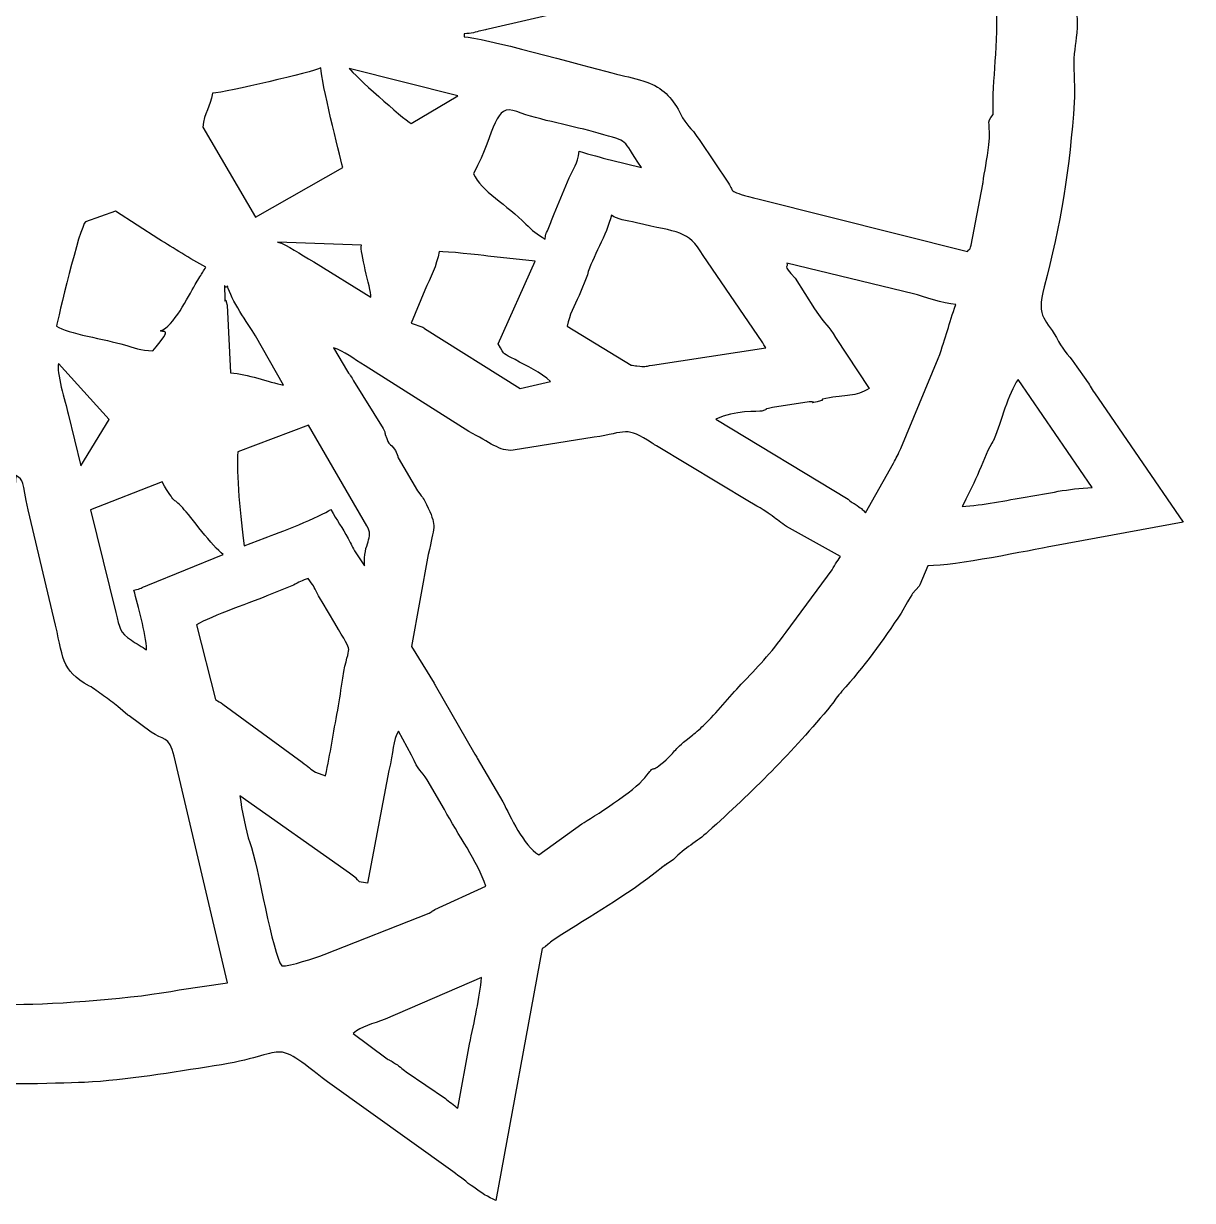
# Model space of a CAD drawing. Header units: millimetres. Extents: x -101 to 99, y -101 to 103.
# Drawn here: x 28.09 to 51.66, y 52.79 to 76.53 of the extents above; entities that cross this region are included whole.
import ezdxf

# ---------------------------------------------------------------- set-up
doc = ezdxf.new("R2010")
doc.units = ezdxf.units.MM
doc.header["$MEASUREMENT"] = 0
doc.layers.add('layer 1', color=7, linetype='Continuous')

msp = doc.modelspace()

# ---------------------------------------------------------------- linework, layer by layer
at = {"layer": 'layer 1'}
for points, knots in [([(49.3329, 69.6046), (49.2068, 69.7942), (49.063, 69.9256), (48.9628, 70.1201), (48.9628, 70.1201), (48.7252, 70.581), (48.4967, 70.5656), (48.672, 71.2179), (48.672, 71.2179), (48.9985, 72.4329), (49.1935, 73.6604), (49.2788, 74.9419), (49.2788, 74.9419), (49.2979, 75.2294), (49.2631, 75.5395), (49.2727, 75.8262), (49.2727, 75.8262), (49.282, 76.1036), (49.3384, 76.2111), (49.3382, 76.577), (49.3382, 76.577), (49.3382, 76.7209), (49.2752, 76.829), (49.2743, 77.0768), (49.2743, 77.0768), (49.2721, 77.6179), (49.2777, 78.1918), (49.1836, 78.7434), (49.1836, 78.7434), (49.1836, 78.7434), (48.6488, 81.6605), (48.6488, 81.6605), (48.6488, 81.6605), (49.1279, 82.3792), (49.6929, 83.057), (50.1663, 83.7835), (50.1663, 83.7835), (50.1663, 83.7835), (51.6617, 85.8653), (51.6617, 85.8653), (51.6617, 85.8653), (51.3902, 86.0437), (50.9704, 86.0581), (50.6489, 86.1096), (50.6489, 86.1096), (50.3084, 86.1642), (49.9095, 86.2347), (49.5848, 86.3007), (49.5848, 86.3007), (48.9134, 86.4373), (48.1897, 86.5359), (47.5111, 86.6775), (47.5111, 86.6775), (47.2407, 86.734), (46.8072, 86.7212), (46.5782, 86.8692), (46.5782, 86.8692), (46.5782, 86.8692), (45.8753, 87.9878), (45.8753, 87.9878), (45.8753, 87.9878), (45.7832, 88.1618), (45.7331, 88.2373), (45.6278, 88.3681), (45.6278, 88.3681), (45.1637, 88.9439), (45.2702, 88.8211), (45.289, 88.9786), (45.289, 88.9786), (45.2911, 88.9959), (45.3113, 88.9945), (45.3217, 89.0033), (45.3217, 89.0033), (45.0565, 89.0127), (45.1817, 88.9744), (45.0416, 89.1621), (45.0416, 89.1621), (45.0416, 89.1621), (43.454, 91.0277), (43.454, 91.0277), (43.454, 91.0277), (43.454, 91.0277), (38.8572, 94.6517), (38.8572, 94.6517), (38.8572, 94.6517), (38.9656, 94.9691), (38.829, 94.8211), (38.7985, 95.158), (38.7985, 95.158), (38.6872, 96.3902), (38.2451, 98.4827), (38.0541, 99.7979), (38.0541, 99.7979), (37.7736, 99.7102), (34.1701, 97.2032), (33.7737, 96.848), (33.7737, 96.848), (33.7737, 96.848), (30.0711, 97.5386), (30.0711, 97.5386), (30.0711, 97.5386), (30.6686, 98.4358), (30.87, 99.3492), (30.3448, 100.3861), (30.3448, 100.3861), (29.863, 101.3375), (28.8791, 101.7442), (27.8743, 101.7435), (27.8743, 101.7435), (26.9339, 101.7428), (26.0669, 100.9784), (25.7184, 100.1958), (25.7184, 100.1958), (25.2817, 99.2152), (25.54, 98.437), (26.0533, 97.5396), (26.0533, 97.5396), (26.0533, 97.5396), (24.3546, 97.2935), (24.3546, 97.2935), (24.3546, 97.2935), (22.553, 96.9199), (22.9925, 96.8451), (22.2499, 97.3681), (22.2499, 97.3681), (22.2499, 97.3681), (20.6712, 98.4925), (20.6712, 98.4925), (20.6712, 98.4925), (20.3647, 98.7067), (18.877, 99.8893), (18.5229, 99.9894), (18.5229, 99.9894), (18.5187, 99.4548), (18.159, 97.8277), (18.0568, 97.3144), (18.0568, 97.3144), (18.0568, 97.3144), (17.7431, 95.7366), (17.7431, 95.7366), (17.7431, 95.7366), (17.7356, 95.6062), (17.7594, 95.6784), (17.7305, 95.5066), (17.7305, 95.5066), (17.6847, 95.2348), (17.6454, 95.1434), (17.6428, 94.8417), (17.6428, 94.8417), (17.366, 94.7773), (16.6733, 94.3134), (16.4087, 94.13), (16.4087, 94.13), (16.4087, 94.13), (14.9833, 93.104), (14.9833, 93.104), (14.9833, 93.104), (14.0991, 92.4116), (12.6647, 91.1556), (11.9975, 90.258), (11.9975, 90.258), (11.9975, 90.258), (11.3502, 89.4606), (11.3502, 89.4606), (11.3502, 89.4606), (11.1776, 89.2437), (11.0587, 89.1054), (10.9157, 88.8907), (10.9157, 88.8907), (10.8381, 88.7743), (10.7956, 88.7158), (10.7042, 88.5992), (10.7042, 88.5992), (10.4338, 88.2542), (9.962, 87.2925), (9.6744, 87.1874), (9.6744, 87.1874), (9.6445, 87.1765), (9.5381, 87.1473), (9.5259, 87.1447), (9.5259, 87.1447), (9.4026, 87.1185), (9.3156, 87.1204), (9.1888, 87.1007), (9.1888, 87.1007), (8.9358, 87.0614), (8.7575, 87.0255), (8.5451, 86.9948), (8.5451, 86.9948), (8.5451, 86.9948), (5.9595, 86.5678), (5.9595, 86.5678), (5.9595, 86.5678), (5.5417, 86.5073), (5.0763, 86.3773), (4.6534, 86.3674), (4.6534, 86.3674), (4.7485, 86.1789), (4.8004, 86.1263), (4.9182, 85.9453), (4.9182, 85.9453), (5.0363, 85.7638), (5.0908, 85.7173), (5.2022, 85.5333), (5.2022, 85.5333), (5.2022, 85.5333), (6.8437, 83.165), (6.8437, 83.165), (6.8437, 83.165), (6.9583, 83.0177), (7.0068, 82.9132), (7.1239, 82.7512), (7.1239, 82.7512), (7.694, 81.9627), (7.6225, 82.2918), (7.4374, 81.3857), (7.4374, 81.3857), (7.4374, 81.3857), (6.9047, 78.2113), (6.9047, 78.2113), (6.9047, 78.2113), (6.8773, 77.0066), (6.785, 75.6665), (6.914, 74.447), (6.914, 74.447), (6.9483, 74.1232), (6.9751, 74.4873), (6.9754, 74.1921), (6.9754, 74.1921), (6.9767, 73.2167), (7.2694, 72.2912), (7.4552, 71.3419), (7.4552, 71.3419), (7.5136, 71.0439), (7.4471, 71.0237), (7.3117, 70.8429), (7.3117, 70.8429), (6.7333, 70.0708), (6.2371, 69.2603), (5.6375, 68.4991), (5.6375, 68.4991), (5.6375, 68.4991), (4.5203, 66.912), (4.5203, 66.912), (4.5203, 66.912), (4.8175, 66.7044), (5.3125, 66.7089), (5.6416, 66.6435), (5.6416, 66.6435), (5.6416, 66.6435), (9.0405, 66.0276), (9.0405, 66.0276), (9.0405, 66.0276), (9.7634, 65.8796), (9.6551, 65.8669), (9.957, 65.2927), (9.957, 65.2927), (9.957, 65.2927), (10.775, 64.0617), (10.775, 64.0617), (10.775, 64.0617), (10.8499, 63.9561), (10.8424, 63.9713), (10.9112, 63.8812), (10.9112, 63.8812), (11.1179, 63.6107), (11.2785, 63.374), (11.5074, 63.0982), (11.5074, 63.0982), (11.5074, 63.0982), (12.4668, 61.9828), (12.4668, 61.9828), (12.4668, 61.9828), (12.5726, 61.8492), (12.6871, 61.7211), (12.7954, 61.6162), (12.7954, 61.6162), (13.2297, 61.1958), (13.5814, 60.7846), (14.042, 60.4229), (14.042, 60.4229), (14.042, 60.4229), (14.9858, 59.6723), (14.9858, 59.6723), (14.9858, 59.6723), (15.1055, 59.578), (15.2316, 59.4679), (15.36, 59.3592), (15.36, 59.3592), (15.36, 59.3592), (17.1268, 58.1696), (17.1268, 58.1696), (17.1268, 58.1696), (17.237, 58.1044), (17.2854, 58.0065), (17.3196, 57.8032), (17.3196, 57.8032), (17.452, 57.0157), (17.5501, 56.0053), (17.7253, 55.2658), (17.7253, 55.2658), (17.7572, 55.1314), (17.753, 55.0888), (17.7784, 54.9359), (17.7784, 54.9359), (17.8084, 54.7547), (17.8083, 54.7898), (17.8218, 54.574), (17.8218, 54.574), (17.8476, 54.1588), (18.0819, 53.4992), (18.0836, 52.9795), (18.0836, 52.9795), (18.399, 53.0617), (18.5694, 53.2593), (18.8167, 53.439), (18.8167, 53.439), (18.8167, 53.439), (21.1641, 55.0471), (21.1641, 55.0471), (21.1641, 55.0471), (21.4032, 55.2081), (21.6697, 55.442), (21.9325, 55.5658), (21.9325, 55.5658), (22.1755, 55.6802), (22.2897, 55.9558), (22.6129, 55.8706), (22.6129, 55.8706), (22.7572, 55.8325), (22.7604, 55.8146), (22.8701, 55.7872), (22.8701, 55.7872), (22.8701, 55.7872), (26.1393, 55.2225), (26.1393, 55.2225), (26.1393, 55.2225), (26.4266, 55.2464), (26.4915, 55.2148), (26.6912, 55.1874), (26.6912, 55.1874), (27.226, 55.1141), (28.7329, 55.1464), (29.3202, 55.1734), (29.3202, 55.1734), (30.1788, 55.2131), (31.0976, 55.376), (31.938, 55.5052), (31.938, 55.5052), (33.543, 55.752), (33.0172, 56.1126), (34.2214, 55.1844), (34.2214, 55.1844), (34.2214, 55.1844), (36.7485, 53.3733), (36.7485, 53.3733), (36.7485, 53.3733), (37.0148, 53.1787), (37.3126, 52.9163), (37.6143, 52.7912), (37.6143, 52.7912), (37.6143, 52.7912), (38.55, 57.8747), (38.55, 57.8747), (38.55, 57.8747), (38.5573, 57.8793), (38.5704, 57.885), (38.5731, 57.8867), (38.5731, 57.8867), (38.5757, 57.8883), (38.5923, 57.897), (38.5956, 57.8992), (38.5956, 57.8992), (38.599, 57.9014), (38.6139, 57.9106), (38.6177, 57.9134), (38.6177, 57.9134), (38.6177, 57.9134), (38.6641, 57.951), (38.6641, 57.951), (38.6641, 57.951), (38.7201, 57.9968), (38.7126, 58.0047), (38.7934, 58.0567), (38.7934, 58.0567), (39.6155, 58.5865), (40.1397, 58.8596), (40.9853, 59.5186), (40.9853, 59.5186), (41.253, 59.7271), (40.7447, 59.361), (41.0484, 59.5672), (41.0484, 59.5672), (41.0484, 59.5672), (41.1989, 59.6721), (41.1989, 59.6721), (41.1989, 59.6721), (41.4233, 59.903), (41.6662, 60.0228), (41.8969, 60.232), (41.8969, 60.232), (42.7747, 61.0282), (43.6123, 61.8422), (44.371, 62.7767), (44.371, 62.7767), (44.4523, 62.8769), (44.5039, 62.9641), (44.5941, 63.0631), (44.5941, 63.0631), (45.0232, 63.5344), (45.4262, 64.0917), (45.7871, 64.6389), (45.7871, 64.6389), (45.7871, 64.6389), (45.9183, 64.8691), (45.9183, 64.8691), (45.9183, 64.8691), (45.9318, 64.8921), (46.0117, 65.0249), (46.0168, 65.0322), (46.0168, 65.0322), (46.0168, 65.0322), (46.1485, 65.1842), (46.1485, 65.1842), (46.1485, 65.1842), (46.1517, 65.1891), (46.1593, 65.2033), (46.1618, 65.2084), (46.1618, 65.2084), (46.1618, 65.2084), (46.3256, 65.5941), (46.3256, 65.5941), (46.3256, 65.5941), (46.8783, 65.5856), (48.3506, 65.903), (48.8767, 65.9933), (48.8767, 65.9933), (48.8767, 65.9933), (51.4721, 66.4727), (51.4721, 66.4727), (51.4721, 66.4727), (51.4721, 66.4727), (49.6834, 69.0796), (49.6834, 69.0796), (49.6834, 69.0796), (49.6138, 69.1897), (49.5919, 69.2397), (49.5149, 69.3489), (49.5149, 69.3489), (49.5149, 69.3489), (49.3329, 69.6046), (49.3329, 69.6046)], [0, 0, 0, 0, 0.0087719, 0.0087719, 0.0087719, 0.0087719, 0.0175439, 0.0175439, 0.0175439, 0.0175439, 0.0263158, 0.0263158, 0.0263158, 0.0263158, 0.0350877, 0.0350877, 0.0350877, 0.0350877, 0.0438596, 0.0438596, 0.0438596, 0.0438596, 0.0526316, 0.0526316, 0.0526316, 0.0526316, 0.0614035, 0.0614035, 0.0614035, 0.0614035, 0.0701754, 0.0701754, 0.0701754, 0.0701754, 0.0789474, 0.0789474, 0.0789474, 0.0789474, 0.0877193, 0.0877193, 0.0877193, 0.0877193, 0.0964912, 0.0964912, 0.0964912, 0.0964912, 0.1052632, 0.1052632, 0.1052632, 0.1052632, 0.1140351, 0.1140351, 0.1140351, 0.1140351, 0.122807, 0.122807, 0.122807, 0.122807, 0.1315789, 0.1315789, 0.1315789, 0.1315789, 0.1403509, 0.1403509, 0.1403509, 0.1403509, 0.1491228, 0.1491228, 0.1491228, 0.1491228, 0.1578947, 0.1578947, 0.1578947, 0.1578947, 0.1666667, 0.1666667, 0.1666667, 0.1666667, 0.1754386, 0.1754386, 0.1754386, 0.1754386, 0.1842105, 0.1842105, 0.1842105, 0.1842105, 0.1929825, 0.1929825, 0.1929825, 0.1929825, 0.2017544, 0.2017544, 0.2017544, 0.2017544, 0.2105263, 0.2105263, 0.2105263, 0.2105263, 0.2192982, 0.2192982, 0.2192982, 0.2192982, 0.2280702, 0.2280702, 0.2280702, 0.2280702, 0.2368421, 0.2368421, 0.2368421, 0.2368421, 0.245614, 0.245614, 0.245614, 0.245614, 0.254386, 0.254386, 0.254386, 0.254386, 0.2631579, 0.2631579, 0.2631579, 0.2631579, 0.2719298, 0.2719298, 0.2719298, 0.2719298, 0.2807018, 0.2807018, 0.2807018, 0.2807018, 0.2894737, 0.2894737, 0.2894737, 0.2894737, 0.2982456, 0.2982456, 0.2982456, 0.2982456, 0.3070175, 0.3070175, 0.3070175, 0.3070175, 0.3157895, 0.3157895, 0.3157895, 0.3157895, 0.3245614, 0.3245614, 0.3245614, 0.3245614, 0.3333333, 0.3333333, 0.3333333, 0.3333333, 0.3421053, 0.3421053, 0.3421053, 0.3421053, 0.3508772, 0.3508772, 0.3508772, 0.3508772, 0.3596491, 0.3596491, 0.3596491, 0.3596491, 0.3684211, 0.3684211, 0.3684211, 0.3684211, 0.377193, 0.377193, 0.377193, 0.377193, 0.3859649, 0.3859649, 0.3859649, 0.3859649, 0.3947368, 0.3947368, 0.3947368, 0.3947368, 0.4035088, 0.4035088, 0.4035088, 0.4035088, 0.4122807, 0.4122807, 0.4122807, 0.4122807, 0.4210526, 0.4210526, 0.4210526, 0.4210526, 0.4298246, 0.4298246, 0.4298246, 0.4298246, 0.4385965, 0.4385965, 0.4385965, 0.4385965, 0.4473684, 0.4473684, 0.4473684, 0.4473684, 0.4561404, 0.4561404, 0.4561404, 0.4561404, 0.4649123, 0.4649123, 0.4649123, 0.4649123, 0.4736842, 0.4736842, 0.4736842, 0.4736842, 0.4824561, 0.4824561, 0.4824561, 0.4824561, 0.4912281, 0.4912281, 0.4912281, 0.4912281, 0.5, 0.5, 0.5, 0.5, 0.5087719, 0.5087719, 0.5087719, 0.5087719, 0.5175439, 0.5175439, 0.5175439, 0.5175439, 0.5263158, 0.5263158, 0.5263158, 0.5263158, 0.5350877, 0.5350877, 0.5350877, 0.5350877, 0.5438596, 0.5438596, 0.5438596, 0.5438596, 0.5526316, 0.5526316, 0.5526316, 0.5526316, 0.5614035, 0.5614035, 0.5614035, 0.5614035, 0.5701754, 0.5701754, 0.5701754, 0.5701754, 0.5789474, 0.5789474, 0.5789474, 0.5789474, 0.5877193, 0.5877193, 0.5877193, 0.5877193, 0.5964912, 0.5964912, 0.5964912, 0.5964912, 0.6052632, 0.6052632, 0.6052632, 0.6052632, 0.6140351, 0.6140351, 0.6140351, 0.6140351, 0.622807, 0.622807, 0.622807, 0.622807, 0.6315789, 0.6315789, 0.6315789, 0.6315789, 0.6403509, 0.6403509, 0.6403509, 0.6403509, 0.6491228, 0.6491228, 0.6491228, 0.6491228, 0.6578947, 0.6578947, 0.6578947, 0.6578947, 0.6666667, 0.6666667, 0.6666667, 0.6666667, 0.6754386, 0.6754386, 0.6754386, 0.6754386, 0.6842105, 0.6842105, 0.6842105, 0.6842105, 0.6929825, 0.6929825, 0.6929825, 0.6929825, 0.7017544, 0.7017544, 0.7017544, 0.7017544, 0.7105263, 0.7105263, 0.7105263, 0.7105263, 0.7192982, 0.7192982, 0.7192982, 0.7192982, 0.7280702, 0.7280702, 0.7280702, 0.7280702, 0.7368421, 0.7368421, 0.7368421, 0.7368421, 0.745614, 0.745614, 0.745614, 0.745614, 0.754386, 0.754386, 0.754386, 0.754386, 0.7631579, 0.7631579, 0.7631579, 0.7631579, 0.7719298, 0.7719298, 0.7719298, 0.7719298, 0.7807018, 0.7807018, 0.7807018, 0.7807018, 0.7894737, 0.7894737, 0.7894737, 0.7894737, 0.7982456, 0.7982456, 0.7982456, 0.7982456, 0.8070175, 0.8070175, 0.8070175, 0.8070175, 0.8157895, 0.8157895, 0.8157895, 0.8157895, 0.8245614, 0.8245614, 0.8245614, 0.8245614, 0.8333333, 0.8333333, 0.8333333, 0.8333333, 0.8421053, 0.8421053, 0.8421053, 0.8421053, 0.8508772, 0.8508772, 0.8508772, 0.8508772, 0.8596491, 0.8596491, 0.8596491, 0.8596491, 0.8684211, 0.8684211, 0.8684211, 0.8684211, 0.877193, 0.877193, 0.877193, 0.877193, 0.8859649, 0.8859649, 0.8859649, 0.8859649, 0.8947368, 0.8947368, 0.8947368, 0.8947368, 0.9035088, 0.9035088, 0.9035088, 0.9035088, 0.9122807, 0.9122807, 0.9122807, 0.9122807, 0.9210526, 0.9210526, 0.9210526, 0.9210526, 0.9298246, 0.9298246, 0.9298246, 0.9298246, 0.9385965, 0.9385965, 0.9385965, 0.9385965, 0.9473684, 0.9473684, 0.9473684, 0.9473684, 0.9561404, 0.9561404, 0.9561404, 0.9561404, 0.9649123, 0.9649123, 0.9649123, 0.9649123, 0.9736842, 0.9736842, 0.9736842, 0.9736842, 0.9824561, 0.9824561, 0.9824561, 0.9824561, 1, 1, 1, 1]), ([(36.9744, 76.3259), (37.123, 76.3259), (37.2106, 76.3595), (37.3129, 76.3836), (37.3129, 76.3836), (37.4233, 76.4095), (37.4048, 76.4049), (37.4606, 76.4167), (37.4606, 76.4167), (37.4606, 76.4167), (39.9995, 77.0122), (39.9995, 77.0122), (39.9995, 77.0122), (41.3489, 77.4575), (40.6932, 76.9463), (41.551, 78.0877), (41.551, 78.0877), (41.551, 78.0877), (41.7628, 78.3811), (41.7628, 78.3811), (41.7628, 78.3811), (41.8356, 78.4825), (41.8718, 78.5318), (41.9444, 78.6368), (41.9444, 78.6368), (42.1753, 78.9708), (42.1248, 78.8068), (42.3616, 79.222), (42.3616, 79.222), (42.3668, 79.2312), (42.4634, 79.36), (42.4686, 79.364), (42.4686, 79.364), (42.4686, 79.364), (43.769, 79.6879), (43.769, 79.6879), (43.769, 79.6879), (44.1928, 79.7348), (44.2196, 79.8294), (44.8341, 79.9459), (44.8341, 79.9459), (44.8341, 79.9459), (45.9404, 80.1941), (45.9404, 80.1941), (45.9404, 80.1941), (45.9575, 80.1958), (46.0049, 80.1943), (46.0192, 80.1965), (46.0192, 80.1965), (46.0265, 80.1976), (46.044, 80.2016), (46.0506, 80.2031), (46.0506, 80.2031), (46.0506, 80.2031), (46.9045, 80.4463), (46.9045, 80.4463), (46.9045, 80.4463), (47.0824, 80.4832), (47.1311, 80.4793), (47.2665, 80.5303), (47.2665, 80.5303), (47.2295, 80.3177), (47.4006, 79.7019), (47.4433, 79.4545), (47.4433, 79.4545), (47.4626, 79.3426), (47.518, 79.1109), (47.518, 79.0874), (47.518, 79.0874), (47.5177, 78.5831), (47.6787, 77.5976), (47.7063, 77.0791), (47.7063, 77.0791), (47.7622, 76.026), (47.6176, 75.4472), (47.6435, 74.6942), (47.6435, 74.6942), (47.4809, 74.5244), (47.6111, 74.5145), (47.5567, 74.0868), (47.5567, 74.0868), (47.5178, 73.7819), (47.4698, 73.5354), (47.4387, 73.3245), (47.4387, 73.3245), (47.4375, 73.3159), (47.4372, 73.2969), (47.4356, 73.2888), (47.4356, 73.2888), (47.4356, 73.2888), (47.202, 72.059), (47.202, 72.059), (47.202, 72.059), (47.1498, 71.922), (47.1949, 72.022), (47.1236, 71.9328), (47.1236, 71.9328), (47.1236, 71.9328), (42.9232, 72.9886), (42.9232, 72.9886), (42.9232, 72.9886), (42.2588, 73.1603), (42.4366, 73.1197), (42.3058, 73.3104), (42.3058, 73.3104), (42.3058, 73.3104), (41.7253, 74.1731), (41.7253, 74.1731), (41.7253, 74.1731), (41.5213, 74.4851), (41.4719, 74.4376), (41.3309, 74.7206), (41.3309, 74.7206), (41.3223, 74.7379), (41.3009, 74.7913), (41.2911, 74.8074), (41.2911, 74.8074), (41.1202, 75.0891), (40.9334, 75.2656), (40.5959, 75.3718), (40.5959, 75.3718), (40.3682, 75.4434), (40.2296, 75.4649), (39.9513, 75.5362), (39.9513, 75.5362), (39.3694, 75.6852), (37.3027, 76.2632), (36.9744, 76.2632), (36.9744, 76.2632), (36.9744, 76.2632), (36.9744, 76.3259), (36.9744, 76.3259)], [0, 0, 0, 0, 0.0294118, 0.0294118, 0.0294118, 0.0294118, 0.0588235, 0.0588235, 0.0588235, 0.0588235, 0.0882353, 0.0882353, 0.0882353, 0.0882353, 0.1176471, 0.1176471, 0.1176471, 0.1176471, 0.1470588, 0.1470588, 0.1470588, 0.1470588, 0.1764706, 0.1764706, 0.1764706, 0.1764706, 0.2058824, 0.2058824, 0.2058824, 0.2058824, 0.2352941, 0.2352941, 0.2352941, 0.2352941, 0.2647059, 0.2647059, 0.2647059, 0.2647059, 0.2941176, 0.2941176, 0.2941176, 0.2941176, 0.3235294, 0.3235294, 0.3235294, 0.3235294, 0.3529412, 0.3529412, 0.3529412, 0.3529412, 0.3823529, 0.3823529, 0.3823529, 0.3823529, 0.4117647, 0.4117647, 0.4117647, 0.4117647, 0.4411765, 0.4411765, 0.4411765, 0.4411765, 0.4705882, 0.4705882, 0.4705882, 0.4705882, 0.5, 0.5, 0.5, 0.5, 0.5294118, 0.5294118, 0.5294118, 0.5294118, 0.5588235, 0.5588235, 0.5588235, 0.5588235, 0.5882353, 0.5882353, 0.5882353, 0.5882353, 0.6176471, 0.6176471, 0.6176471, 0.6176471, 0.6470588, 0.6470588, 0.6470588, 0.6470588, 0.6764706, 0.6764706, 0.6764706, 0.6764706, 0.7058824, 0.7058824, 0.7058824, 0.7058824, 0.7352941, 0.7352941, 0.7352941, 0.7352941, 0.7647059, 0.7647059, 0.7647059, 0.7647059, 0.7941176, 0.7941176, 0.7941176, 0.7941176, 0.8235294, 0.8235294, 0.8235294, 0.8235294, 0.8529412, 0.8529412, 0.8529412, 0.8529412, 0.8823529, 0.8823529, 0.8823529, 0.8823529, 0.9117647, 0.9117647, 0.9117647, 0.9117647, 0.9411765, 0.9411765, 0.9411765, 0.9411765, 1, 1, 1, 1]), ([(31.9002, 75.1242), (32.1858, 75.1425), (33.9207, 75.5538), (34.0875, 75.6358), (34.0875, 75.6358), (34.0927, 75.3478), (34.4575, 73.9175), (34.5268, 73.6273), (34.5268, 73.6273), (34.5268, 73.6273), (32.7695, 72.6231), (32.7695, 72.6231), (32.7695, 72.6231), (32.7695, 72.6231), (31.704, 74.4432), (31.704, 74.4432), (31.704, 74.4432), (31.7304, 74.7333), (31.8627, 74.8455), (31.9002, 75.1242)], [0, 0, 0, 0, 0.1666667, 0.1666667, 0.1666667, 0.1666667, 0.3333333, 0.3333333, 0.3333333, 0.3333333, 0.5, 0.5, 0.5, 0.5, 0.6666667, 0.6666667, 0.6666667, 0.6666667, 1, 1, 1, 1]), ([(35.9075, 74.5138), (35.7326, 74.6171), (34.7542, 75.4909), (34.6602, 75.6277), (34.6602, 75.6277), (34.6602, 75.6277), (36.8489, 75.0707), (36.8489, 75.0707), (36.8489, 75.0707), (36.8489, 75.0707), (35.9075, 74.5138), (35.9075, 74.5138)], [0, 0, 0, 0, 0.25, 0.25, 0.25, 0.25, 0.5, 0.5, 0.5, 0.5, 1, 1, 1, 1]), ([(37.1627, 73.5018), (37.6353, 74.3923), (37.5675, 74.9343), (38.0386, 74.7543), (38.0386, 74.7543), (38.4889, 74.5823), (39.1936, 74.4619), (39.6809, 74.321), (39.6809, 74.321), (40.3353, 74.1319), (40.1289, 74.2419), (40.5512, 73.6278), (40.5512, 73.6278), (40.5512, 73.6278), (39.9451, 73.7743), (39.9451, 73.7743), (39.9451, 73.7743), (39.7198, 73.8381), (39.5241, 73.8807), (39.2963, 73.9548), (39.2963, 73.9548), (39.2603, 73.6831), (39.1898, 73.6235), (39.0906, 73.419), (39.0906, 73.419), (39.0906, 73.419), (38.7905, 72.6901), (38.7905, 72.6901), (38.7905, 72.6901), (38.7527, 72.6103), (38.7158, 72.5046), (38.6823, 72.4159), (38.6823, 72.4159), (38.5946, 72.183), (38.6495, 72.4114), (38.6064, 72.1838), (38.6064, 72.1838), (38.4514, 72.2829), (38.3455, 72.3559), (38.2183, 72.4877), (38.2183, 72.4877), (37.8458, 72.8736), (37.3102, 73.1539), (37.1627, 73.5018)], [0, 0, 0, 0, 0.0833333, 0.0833333, 0.0833333, 0.0833333, 0.1666667, 0.1666667, 0.1666667, 0.1666667, 0.25, 0.25, 0.25, 0.25, 0.3333333, 0.3333333, 0.3333333, 0.3333333, 0.4166667, 0.4166667, 0.4166667, 0.4166667, 0.5, 0.5, 0.5, 0.5, 0.5833333, 0.5833333, 0.5833333, 0.5833333, 0.6666667, 0.6666667, 0.6666667, 0.6666667, 0.75, 0.75, 0.75, 0.75, 0.8333333, 0.8333333, 0.8333333, 0.8333333, 1, 1, 1, 1]), ([(28.7529, 70.4266), (28.7792, 70.5366), (29.2188, 72.4394), (29.3434, 72.5331), (29.3434, 72.5331), (29.3434, 72.5331), (29.9454, 72.7487), (29.9454, 72.7487), (29.9454, 72.7487), (29.9454, 72.7487), (30.8182, 72.1788), (30.8182, 72.1788), (30.8182, 72.1788), (31.1223, 72.0056), (31.4422, 71.7864), (31.7654, 71.619), (31.7654, 71.619), (31.7228, 71.5411), (31.6968, 71.4971), (31.6469, 71.4202), (31.6469, 71.4202), (31.6469, 71.4202), (31.5509, 71.2655), (31.5509, 71.2655), (31.5509, 71.2655), (31.4073, 71.0189), (31.1155, 70.4138), (30.8527, 70.3352), (30.8527, 70.3352), (30.9313, 70.2939), (31.0954, 70.3937), (30.6985, 69.9309), (30.6985, 69.9309), (30.4565, 69.9327), (30.3049, 69.9939), (30.1279, 70.0481), (30.1279, 70.0481), (29.7472, 70.1645), (28.9751, 70.2776), (28.7529, 70.4266)], [0, 0, 0, 0, 0.0909091, 0.0909091, 0.0909091, 0.0909091, 0.1818182, 0.1818182, 0.1818182, 0.1818182, 0.2727273, 0.2727273, 0.2727273, 0.2727273, 0.3636364, 0.3636364, 0.3636364, 0.3636364, 0.4545455, 0.4545455, 0.4545455, 0.4545455, 0.5454545, 0.5454545, 0.5454545, 0.5454545, 0.6363636, 0.6363636, 0.6363636, 0.6363636, 0.7272727, 0.7272727, 0.7272727, 0.7272727, 0.8181818, 0.8181818, 0.8181818, 0.8181818, 1, 1, 1, 1]), ([(39.0531, 70.4266), (39.1028, 70.6714), (39.1885, 70.8229), (39.2952, 71.0454), (39.2952, 71.0454), (39.2952, 71.0454), (39.4597, 71.464), (39.4597, 71.464), (39.4597, 71.464), (39.5536, 71.805), (39.8549, 72.2736), (39.9457, 72.6646), (39.9457, 72.6646), (40.076, 72.5719), (40.2288, 72.5684), (40.4504, 72.5137), (40.4504, 72.5137), (41.2911, 72.3061), (41.4939, 72.3754), (41.7924, 71.8547), (41.7924, 71.8547), (41.7924, 71.8547), (42.9874, 70.1076), (42.9874, 70.1076), (42.9874, 70.1076), (42.9917, 70.1015), (43.05, 70.0063), (43.0621, 69.9873), (43.0621, 69.9873), (43.0621, 69.9873), (40.7738, 69.642), (40.7738, 69.642), (40.7738, 69.642), (40.594, 69.608), (40.6442, 69.6073), (40.4545, 69.6261), (40.4545, 69.6261), (40.4362, 69.6279), (40.3576, 69.637), (40.3429, 69.6405), (40.3429, 69.6405), (40.3429, 69.6405), (39.0531, 70.4266), (39.0531, 70.4266)], [0, 0, 0, 0, 0.0833333, 0.0833333, 0.0833333, 0.0833333, 0.1666667, 0.1666667, 0.1666667, 0.1666667, 0.25, 0.25, 0.25, 0.25, 0.3333333, 0.3333333, 0.3333333, 0.3333333, 0.4166667, 0.4166667, 0.4166667, 0.4166667, 0.5, 0.5, 0.5, 0.5, 0.5833333, 0.5833333, 0.5833333, 0.5833333, 0.6666667, 0.6666667, 0.6666667, 0.6666667, 0.75, 0.75, 0.75, 0.75, 0.8333333, 0.8333333, 0.8333333, 0.8333333, 1, 1, 1, 1]), ([(34.9031, 72.0581), (34.8673, 71.9357), (35.0876, 71.2082), (35.0965, 71.0088), (35.0965, 71.0088), (35.0965, 71.0088), (33.9415, 71.7265), (33.9415, 71.7265), (33.9415, 71.7265), (33.6605, 71.8743), (33.4231, 72.071), (33.212, 72.1245), (33.212, 72.1245), (33.212, 72.1245), (34.9031, 72.0581), (34.9031, 72.0581)], [0, 0, 0, 0, 0.2, 0.2, 0.2, 0.2, 0.4, 0.4, 0.4, 0.4, 0.6, 0.6, 0.6, 0.6, 1, 1, 1, 1]), ([(36.1797, 71.1529), (36.2998, 71.4157), (36.4201, 71.6357), (36.4723, 71.933), (36.4723, 71.933), (36.6052, 71.9304), (37.305, 71.8675), (37.4514, 71.841), (37.4514, 71.841), (37.4514, 71.841), (38.4093, 71.7359), (38.4093, 71.7359), (38.4093, 71.7359), (38.4093, 71.7359), (37.6648, 70.0701), (37.6648, 70.0701), (37.6648, 70.0701), (37.81, 69.8095), (37.745, 69.8925), (38.0013, 69.7524), (38.0013, 69.7524), (38.2397, 69.6221), (38.5183, 69.4933), (38.7187, 69.3099), (38.7187, 69.3099), (38.7187, 69.3099), (38.1041, 69.1711), (38.1041, 69.1711), (38.1041, 69.1711), (38.1041, 69.1711), (36.1794, 70.3825), (36.1794, 70.3825), (36.1794, 70.3825), (36.1682, 70.3896), (36.1525, 70.3993), (36.1406, 70.4056), (36.1406, 70.4056), (36.1406, 70.4056), (35.9075, 70.4893), (35.9075, 70.4893), (35.9075, 70.4893), (35.9075, 70.4893), (36.1797, 71.1529), (36.1797, 71.1529)], [0, 0, 0, 0, 0.0833333, 0.0833333, 0.0833333, 0.0833333, 0.1666667, 0.1666667, 0.1666667, 0.1666667, 0.25, 0.25, 0.25, 0.25, 0.3333333, 0.3333333, 0.3333333, 0.3333333, 0.4166667, 0.4166667, 0.4166667, 0.4166667, 0.5, 0.5, 0.5, 0.5, 0.5833333, 0.5833333, 0.5833333, 0.5833333, 0.6666667, 0.6666667, 0.6666667, 0.6666667, 0.75, 0.75, 0.75, 0.75, 0.8333333, 0.8333333, 0.8333333, 0.8333333, 1, 1, 1, 1]), ([(43.4857, 71.6974), (43.4857, 71.6974), (46.0345, 71.0791), (46.0345, 71.0791), (46.0345, 71.0791), (46.2438, 71.0284), (46.626, 70.8769), (46.8904, 70.8656), (46.8904, 70.8656), (46.7489, 70.4568), (46.6976, 70.2321), (46.5373, 69.7749), (46.5373, 69.7749), (46.5373, 69.7749), (45.7841, 67.9599), (45.7841, 67.9599), (45.7841, 67.9599), (45.7259, 67.8368), (45.6885, 67.7668), (45.6346, 67.6647), (45.6346, 67.6647), (45.6346, 67.6647), (45.0706, 66.661), (45.0706, 66.661), (45.0706, 66.661), (45.0115, 66.7222), (45.0056, 66.7371), (44.9001, 66.8091), (44.9001, 66.8091), (44.7826, 66.8892), (44.8387, 66.8372), (44.7163, 66.935), (44.7163, 66.935), (44.7163, 66.935), (42.0501, 68.5516), (42.0501, 68.5516), (42.0501, 68.5516), (42.4277, 68.7383), (42.908, 68.6996), (42.9816, 68.7132), (42.9816, 68.7132), (42.9905, 68.7149), (43.0061, 68.7217), (43.0151, 68.7241), (43.0151, 68.7241), (43.1646, 68.7644), (42.9257, 68.7308), (43.1927, 68.7864), (43.1927, 68.7864), (43.1927, 68.7864), (43.9337, 68.8978), (43.9337, 68.8978), (43.9337, 68.8978), (44.1482, 68.9092), (43.8669, 68.8504), (44.0924, 68.9027), (44.0924, 68.9027), (44.3353, 68.959), (44.0631, 68.9193), (44.2676, 68.9659), (44.2676, 68.9659), (44.6647, 69.0563), (44.8805, 68.9902), (45.1413, 69.1714), (45.1413, 69.1714), (45.1413, 69.1714), (44.4609, 70.1967), (44.4609, 70.1967), (44.4609, 70.1967), (44.3267, 70.4495), (44.2799, 70.4189), (44.041, 70.7777), (44.041, 70.7777), (44.041, 70.7777), (43.6533, 71.395), (43.6533, 71.395), (43.6533, 71.395), (43.3651, 71.698), (43.5244, 71.6035), (43.4857, 71.6974)], [0, 0, 0, 0, 0.047619, 0.047619, 0.047619, 0.047619, 0.0952381, 0.0952381, 0.0952381, 0.0952381, 0.1428571, 0.1428571, 0.1428571, 0.1428571, 0.1904762, 0.1904762, 0.1904762, 0.1904762, 0.2380952, 0.2380952, 0.2380952, 0.2380952, 0.2857143, 0.2857143, 0.2857143, 0.2857143, 0.3333333, 0.3333333, 0.3333333, 0.3333333, 0.3809524, 0.3809524, 0.3809524, 0.3809524, 0.4285714, 0.4285714, 0.4285714, 0.4285714, 0.4761905, 0.4761905, 0.4761905, 0.4761905, 0.5238095, 0.5238095, 0.5238095, 0.5238095, 0.5714286, 0.5714286, 0.5714286, 0.5714286, 0.6190476, 0.6190476, 0.6190476, 0.6190476, 0.6666667, 0.6666667, 0.6666667, 0.6666667, 0.7142857, 0.7142857, 0.7142857, 0.7142857, 0.7619048, 0.7619048, 0.7619048, 0.7619048, 0.8095238, 0.8095238, 0.8095238, 0.8095238, 0.8571429, 0.8571429, 0.8571429, 0.8571429, 0.9047619, 0.9047619, 0.9047619, 0.9047619, 1, 1, 1, 1]), ([(33.3344, 69.2341), (33.0319, 69.3077), (32.6046, 69.4581), (32.2675, 69.4852), (32.2675, 69.4852), (32.2675, 69.4852), (32.1949, 70.8476), (32.1949, 70.8476), (32.1949, 70.8476), (32.1467, 71.1126), (32.1582, 70.7567), (32.1483, 71.0615), (32.1483, 71.0615), (32.1373, 71.3999), (32.137, 71.1321), (32.2047, 71.2424), (32.2047, 71.2424), (32.2703, 70.9495), (32.6137, 70.4913), (32.7651, 70.2339), (32.7651, 70.2339), (32.7651, 70.2339), (33.3344, 69.2341), (33.3344, 69.2341)], [0, 0, 0, 0, 0.1428571, 0.1428571, 0.1428571, 0.1428571, 0.2857143, 0.2857143, 0.2857143, 0.2857143, 0.4285714, 0.4285714, 0.4285714, 0.4285714, 0.5714286, 0.5714286, 0.5714286, 0.5714286, 0.7142857, 0.7142857, 0.7142857, 0.7142857, 1, 1, 1, 1]), ([(36.2534, 65.8194), (36.3702, 66.4094), (36.4258, 66.371), (36.2528, 66.7525), (36.2528, 66.7525), (36.1438, 66.9929), (36.166, 66.9238), (36.0368, 67.105), (36.0368, 67.105), (36.0368, 67.105), (35.6468, 67.7719), (35.6468, 67.7719), (35.6468, 67.7719), (35.6431, 67.78), (35.6387, 67.7984), (35.6355, 67.8061), (35.6355, 67.8061), (35.6355, 67.8061), (35.5884, 67.9216), (35.5884, 67.9216), (35.5884, 67.9216), (35.4632, 68.1064), (35.4787, 67.9671), (35.3846, 68.2433), (35.3846, 68.2433), (35.3798, 68.2575), (35.3756, 68.2953), (35.3701, 68.3078), (35.3701, 68.3078), (35.3675, 68.3138), (35.3617, 68.3298), (35.3584, 68.3355), (35.3584, 68.3355), (35.355, 68.3415), (35.3449, 68.3557), (35.3406, 68.3615), (35.3406, 68.3615), (35.3406, 68.3615), (34.7448, 69.3217), (34.7448, 69.3217), (34.7448, 69.3217), (34.6518, 69.4965), (34.7031, 69.3885), (34.6213, 69.5141), (34.6213, 69.5141), (34.6213, 69.5141), (34.3385, 69.9873), (34.3385, 69.9873), (34.3385, 69.9873), (34.5772, 69.9293), (34.7267, 69.7633), (34.9819, 69.6287), (34.9819, 69.6287), (34.9819, 69.6287), (37.0708, 68.305), (37.0708, 68.305), (37.0708, 68.305), (37.4921, 68.0851), (37.7003, 67.896), (37.9613, 67.9245), (37.9613, 67.9245), (37.9613, 67.9245), (39.597, 68.1864), (39.597, 68.1864), (39.597, 68.1864), (40.2443, 68.2815), (40.2402, 68.4205), (40.7692, 68.0673), (40.7692, 68.0673), (40.7774, 68.0618), (40.7929, 68.0501), (40.8006, 68.0453), (40.8006, 68.0453), (40.8073, 68.0411), (40.8226, 68.0318), (40.829, 68.0283), (40.829, 68.0283), (40.8346, 68.0251), (40.8497, 68.018), (40.8553, 68.0152), (40.8553, 68.0152), (40.8553, 68.0152), (42.7272, 66.8832), (42.7272, 66.8832), (42.7272, 66.8832), (43.1779, 66.6398), (43.254, 66.5331), (43.4772, 66.386), (43.4772, 66.386), (43.4772, 66.386), (44.5651, 65.7792), (44.5651, 65.7792), (44.5651, 65.7792), (44.5307, 65.7301), (44.5004, 65.6911), (44.4636, 65.6321), (44.4636, 65.6321), (44.42, 65.5622), (44.4414, 65.5862), (44.3957, 65.5125), (44.3957, 65.5125), (44.3957, 65.5125), (43.4657, 64.2534), (43.4657, 64.2534), (43.4657, 64.2534), (43.1608, 63.8188), (42.8769, 63.5422), (42.5637, 63.2057), (42.5637, 63.2057), (42.3256, 62.9501), (42.066, 62.6253), (41.816, 62.3835), (41.816, 62.3835), (41.7753, 62.3441), (41.6436, 62.2261), (41.5842, 62.1811), (41.5842, 62.1811), (41.1621, 61.8616), (41.2881, 61.8897), (40.9969, 61.6329), (40.9969, 61.6329), (40.6914, 61.3635), (40.8685, 61.6457), (40.6173, 61.3161), (40.6173, 61.3161), (40.4283, 61.068), (39.5527, 60.5055), (39.348, 60.3893), (39.348, 60.3893), (39.348, 60.3893), (38.4806, 59.7623), (38.4806, 59.7623), (38.4806, 59.7623), (38.1734, 59.9507), (37.9098, 60.5256), (37.7559, 60.8333), (37.7559, 60.8333), (37.7559, 60.8333), (37.2396, 61.7123), (37.2396, 61.7123), (37.2396, 61.7123), (37.2323, 61.7246), (37.224, 61.7411), (37.2165, 61.7532), (37.2165, 61.7532), (37.209, 61.7653), (37.1984, 61.7807), (37.1908, 61.7925), (37.1908, 61.7925), (37.1908, 61.7925), (36.389, 63.1852), (36.389, 63.1852), (36.389, 63.1852), (36.3824, 63.1989), (36.3755, 63.2157), (36.3684, 63.229), (36.3684, 63.229), (36.3684, 63.229), (35.9118, 63.9624), (35.9118, 63.9624), (35.9118, 63.9624), (35.9118, 63.9624), (36.2534, 65.8194), (36.2534, 65.8194)], [0, 0, 0, 0, 0.0238095, 0.0238095, 0.0238095, 0.0238095, 0.047619, 0.047619, 0.047619, 0.047619, 0.0714286, 0.0714286, 0.0714286, 0.0714286, 0.0952381, 0.0952381, 0.0952381, 0.0952381, 0.1190476, 0.1190476, 0.1190476, 0.1190476, 0.1428571, 0.1428571, 0.1428571, 0.1428571, 0.1666667, 0.1666667, 0.1666667, 0.1666667, 0.1904762, 0.1904762, 0.1904762, 0.1904762, 0.2142857, 0.2142857, 0.2142857, 0.2142857, 0.2380952, 0.2380952, 0.2380952, 0.2380952, 0.2619048, 0.2619048, 0.2619048, 0.2619048, 0.2857143, 0.2857143, 0.2857143, 0.2857143, 0.3095238, 0.3095238, 0.3095238, 0.3095238, 0.3333333, 0.3333333, 0.3333333, 0.3333333, 0.3571429, 0.3571429, 0.3571429, 0.3571429, 0.3809524, 0.3809524, 0.3809524, 0.3809524, 0.4047619, 0.4047619, 0.4047619, 0.4047619, 0.4285714, 0.4285714, 0.4285714, 0.4285714, 0.452381, 0.452381, 0.452381, 0.452381, 0.4761905, 0.4761905, 0.4761905, 0.4761905, 0.5, 0.5, 0.5, 0.5, 0.5238095, 0.5238095, 0.5238095, 0.5238095, 0.547619, 0.547619, 0.547619, 0.547619, 0.5714286, 0.5714286, 0.5714286, 0.5714286, 0.5952381, 0.5952381, 0.5952381, 0.5952381, 0.6190476, 0.6190476, 0.6190476, 0.6190476, 0.6428571, 0.6428571, 0.6428571, 0.6428571, 0.6666667, 0.6666667, 0.6666667, 0.6666667, 0.6904762, 0.6904762, 0.6904762, 0.6904762, 0.7142857, 0.7142857, 0.7142857, 0.7142857, 0.7380952, 0.7380952, 0.7380952, 0.7380952, 0.7619048, 0.7619048, 0.7619048, 0.7619048, 0.7857143, 0.7857143, 0.7857143, 0.7857143, 0.8095238, 0.8095238, 0.8095238, 0.8095238, 0.8333333, 0.8333333, 0.8333333, 0.8333333, 0.8571429, 0.8571429, 0.8571429, 0.8571429, 0.8809524, 0.8809524, 0.8809524, 0.8809524, 0.9047619, 0.9047619, 0.9047619, 0.9047619, 0.9285714, 0.9285714, 0.9285714, 0.9285714, 0.952381, 0.952381, 0.952381, 0.952381, 1, 1, 1, 1]), ([(28.7976, 69.6737), (28.7976, 69.6737), (29.8199, 68.5438), (29.8199, 68.5438), (29.8199, 68.5438), (29.8199, 68.5438), (29.2494, 67.608), (29.2494, 67.608), (29.2494, 67.608), (29.2494, 67.608), (28.9907, 68.6558), (28.9907, 68.6558), (28.9907, 68.6558), (28.935, 68.9016), (28.7429, 69.5154), (28.7976, 69.6737)], [0, 0, 0, 0, 0.2, 0.2, 0.2, 0.2, 0.4, 0.4, 0.4, 0.4, 0.6, 0.6, 0.6, 0.6, 1, 1, 1, 1]), ([(48.1456, 69.3544), (48.1456, 69.3544), (49.6408, 67.1741), (49.6408, 67.1741), (49.6408, 67.1741), (49.1461, 67.1526), (48.7504, 67.0498), (48.3267, 66.9826), (48.3267, 66.9826), (47.9034, 66.9154), (47.4334, 66.8156), (47.0159, 66.7865), (47.0159, 66.7865), (47.1202, 66.9824), (47.229, 67.2059), (47.3259, 67.4214), (47.3259, 67.4214), (47.4303, 67.6536), (47.5017, 67.8725), (47.6159, 68.0687), (47.6159, 68.0687), (47.6775, 68.1743), (47.6378, 68.0857), (47.6648, 68.1533), (47.6648, 68.1533), (47.8039, 68.5014), (47.9414, 69.0553), (48.1456, 69.3544)], [0, 0, 0, 0, 0.125, 0.125, 0.125, 0.125, 0.25, 0.25, 0.25, 0.25, 0.375, 0.375, 0.375, 0.375, 0.5, 0.5, 0.5, 0.5, 0.625, 0.625, 0.625, 0.625, 0.75, 0.75, 0.75, 0.75, 1, 1, 1, 1]), ([(34.9664, 65.5941), (34.9664, 65.5941), (34.7893, 65.8555), (34.7893, 65.8555), (34.7893, 65.8555), (34.7154, 65.9752), (34.7032, 66.0161), (34.6345, 66.1452), (34.6345, 66.1452), (34.5206, 66.3596), (34.4086, 66.5096), (34.2866, 66.7316), (34.2866, 66.7316), (34.0901, 66.5855), (33.2068, 66.2427), (32.9664, 66.1584), (32.9664, 66.1584), (32.9664, 66.1584), (32.5408, 65.9927), (32.5408, 65.9927), (32.5408, 65.9927), (32.4669, 66.5271), (32.3729, 67.4916), (32.4138, 67.8954), (32.4138, 67.8954), (32.4138, 67.8954), (33.8365, 68.4278), (33.8365, 68.4278), (33.8365, 68.4278), (33.8365, 68.4278), (35.0153, 66.3962), (35.0153, 66.3962), (35.0153, 66.3962), (35.1658, 66.149), (34.94, 66.0648), (34.9664, 65.5941)], [0, 0, 0, 0, 0.1, 0.1, 0.1, 0.1, 0.2, 0.2, 0.2, 0.2, 0.3, 0.3, 0.3, 0.3, 0.4, 0.4, 0.4, 0.4, 0.5, 0.5, 0.5, 0.5, 0.6, 0.6, 0.6, 0.6, 0.7, 0.7, 0.7, 0.7, 0.8, 0.8, 0.8, 0.8, 1, 1, 1, 1]), ([(32.2047, 57.1843), (32.2047, 57.1843), (31.2274, 57.0402), (31.2274, 57.0402), (31.2274, 57.0402), (30.3723, 56.8677), (28.7556, 56.7487), (27.9371, 56.7455), (27.9371, 56.7455), (27.6494, 56.7444), (27.791, 56.8259), (26.9357, 56.8075), (26.9357, 56.8075), (26.671, 56.8018), (25.9989, 56.8843), (25.7875, 56.9187), (25.7875, 56.9187), (25.1424, 57.0235), (24.5757, 57.0639), (23.9034, 57.2362), (23.9034, 57.2362), (23.4556, 57.3509), (23.6357, 57.4394), (23.9517, 58.6747), (23.9517, 58.6747), (23.9517, 58.6747), (24.7499, 61.8181), (24.7499, 61.8181), (24.7499, 61.8181), (24.8081, 62.0457), (24.7499, 62.0106), (24.9277, 62.1353), (24.9277, 62.1353), (24.9277, 62.1353), (25.8547, 62.7759), (25.8547, 62.7759), (25.8547, 62.7759), (26.0631, 62.8979), (26.932, 63.4323), (27.0046, 63.64), (27.0046, 63.64), (27.0046, 63.64), (27.7688, 66.6425), (27.7688, 66.6425), (27.7688, 66.6425), (27.8299, 66.8917), (27.9295, 67.0837), (27.9373, 67.4139), (27.9373, 67.4139), (28.1039, 67.3259), (28.062, 67.3023), (28.1839, 66.7197), (28.1839, 66.7197), (28.1839, 66.7197), (28.7025, 64.5398), (28.7025, 64.5398), (28.7025, 64.5398), (28.9025, 63.7338), (28.824, 63.4926), (29.421, 63.1674), (29.421, 63.1674), (29.5019, 63.1232), (29.6115, 63.0387), (29.705, 62.9701), (29.705, 62.9701), (29.812, 62.8917), (29.8986, 62.8345), (29.9949, 62.7565), (29.9949, 62.7565), (29.9949, 62.7565), (30.1906, 62.583), (30.1906, 62.583), (30.1906, 62.583), (30.1973, 62.5782), (30.2133, 62.569), (30.2198, 62.5649), (30.2198, 62.5649), (30.2198, 62.5649), (30.6632, 62.2369), (30.6632, 62.2369), (30.6632, 62.2369), (30.9, 62.0781), (31.0262, 62.172), (31.127, 61.7537), (31.127, 61.7537), (31.127, 61.7537), (32.2047, 57.1843), (32.2047, 57.1843)], [0, 0, 0, 0, 0.0434783, 0.0434783, 0.0434783, 0.0434783, 0.0869565, 0.0869565, 0.0869565, 0.0869565, 0.1304348, 0.1304348, 0.1304348, 0.1304348, 0.173913, 0.173913, 0.173913, 0.173913, 0.2173913, 0.2173913, 0.2173913, 0.2173913, 0.2608696, 0.2608696, 0.2608696, 0.2608696, 0.3043478, 0.3043478, 0.3043478, 0.3043478, 0.3478261, 0.3478261, 0.3478261, 0.3478261, 0.3913043, 0.3913043, 0.3913043, 0.3913043, 0.4347826, 0.4347826, 0.4347826, 0.4347826, 0.4782609, 0.4782609, 0.4782609, 0.4782609, 0.5217391, 0.5217391, 0.5217391, 0.5217391, 0.5652174, 0.5652174, 0.5652174, 0.5652174, 0.6086957, 0.6086957, 0.6086957, 0.6086957, 0.6521739, 0.6521739, 0.6521739, 0.6521739, 0.6956522, 0.6956522, 0.6956522, 0.6956522, 0.7391304, 0.7391304, 0.7391304, 0.7391304, 0.7826087, 0.7826087, 0.7826087, 0.7826087, 0.826087, 0.826087, 0.826087, 0.826087, 0.8695652, 0.8695652, 0.8695652, 0.8695652, 0.9130435, 0.9130435, 0.9130435, 0.9130435, 1, 1, 1, 1]), ([(29.4433, 66.7235), (29.4433, 66.7235), (30.8833, 67.2854), (30.8833, 67.2854), (30.8833, 67.2854), (31.179, 66.7904), (31.0695, 67.0109), (31.2998, 66.7611), (31.2998, 66.7611), (31.4549, 66.5929), (31.9047, 65.9741), (32.1182, 65.8214), (32.1182, 65.8214), (32.1182, 65.8214), (30.5988, 65.2043), (30.5988, 65.2043), (30.5988, 65.2043), (30.4437, 65.1388), (30.4835, 65.1381), (30.318, 65.0986), (30.318, 65.0986), (30.3928, 64.7912), (30.5584, 64.2374), (30.573, 63.8996), (30.573, 63.8996), (30.4859, 63.9527), (30.3679, 64.0254), (30.2657, 64.092), (30.2657, 64.092), (30.0216, 64.251), (30.0377, 64.3361), (29.9502, 64.6489), (29.9502, 64.6489), (29.9502, 64.6489), (29.4433, 66.7235), (29.4433, 66.7235)], [0, 0, 0, 0, 0.1, 0.1, 0.1, 0.1, 0.2, 0.2, 0.2, 0.2, 0.3, 0.3, 0.3, 0.3, 0.4, 0.4, 0.4, 0.4, 0.5, 0.5, 0.5, 0.5, 0.6, 0.6, 0.6, 0.6, 0.7, 0.7, 0.7, 0.7, 0.8, 0.8, 0.8, 0.8, 1, 1, 1, 1]), ([(31.5771, 64.4017), (31.8648, 64.5792), (32.7466, 64.875), (33.0651, 65.0125), (33.0651, 65.0125), (33.0651, 65.0125), (33.5326, 65.202), (33.5326, 65.202), (33.5326, 65.202), (33.6402, 65.2643), (33.7062, 65.294), (33.8325, 65.3391), (33.8325, 65.3391), (33.9352, 65.1982), (33.9412, 65.1755), (34.017, 65.0293), (34.017, 65.0293), (34.0527, 64.9606), (34.0544, 64.9579), (34.1097, 64.8646), (34.1097, 64.8646), (34.1097, 64.8646), (34.3686, 64.433), (34.3686, 64.433), (34.3686, 64.433), (34.7812, 63.7181), (34.6487, 64.1024), (34.5284, 63.3291), (34.5284, 63.3291), (34.4923, 63.0972), (34.4692, 62.9161), (34.4254, 62.6806), (34.4254, 62.6806), (34.3387, 62.2147), (34.2777, 61.8157), (34.1817, 61.3578), (34.1817, 61.3578), (34.1817, 61.3578), (33.979, 61.4337), (33.979, 61.4337), (33.979, 61.4337), (33.8925, 61.4792), (33.8244, 61.5467), (33.7073, 61.6336), (33.7073, 61.6336), (33.7073, 61.6336), (32.1107, 62.8004), (32.1107, 62.8004), (32.1107, 62.8004), (32.0567, 62.8399), (32.0187, 62.856), (31.9603, 62.8954), (31.9603, 62.8954), (31.9603, 62.8954), (31.5771, 64.4017), (31.5771, 64.4017)], [0, 0, 0, 0, 0.0666667, 0.0666667, 0.0666667, 0.0666667, 0.1333333, 0.1333333, 0.1333333, 0.1333333, 0.2, 0.2, 0.2, 0.2, 0.2666667, 0.2666667, 0.2666667, 0.2666667, 0.3333333, 0.3333333, 0.3333333, 0.3333333, 0.4, 0.4, 0.4, 0.4, 0.4666667, 0.4666667, 0.4666667, 0.4666667, 0.5333333, 0.5333333, 0.5333333, 0.5333333, 0.6, 0.6, 0.6, 0.6, 0.6666667, 0.6666667, 0.6666667, 0.6666667, 0.7333333, 0.7333333, 0.7333333, 0.7333333, 0.8, 0.8, 0.8, 0.8, 0.8666667, 0.8666667, 0.8666667, 0.8666667, 1, 1, 1, 1]), ([(32.4557, 60.9499), (32.4557, 60.9499), (34.6647, 59.3932), (34.6647, 59.3932), (34.6647, 59.3932), (34.9313, 59.2142), (34.762, 59.2202), (35.0289, 59.1926), (35.0289, 59.1926), (35.0289, 59.1926), (35.458, 61.4642), (35.458, 61.4642), (35.458, 61.4642), (35.5483, 61.8331), (35.5375, 62.069), (35.6486, 62.26), (35.6486, 62.26), (35.6486, 62.26), (35.9134, 61.7762), (35.9134, 61.7762), (35.9134, 61.7762), (36.0712, 61.4346), (36.099, 61.4714), (36.2319, 61.2751), (36.2319, 61.2751), (36.2319, 61.2751), (36.5761, 60.6752), (36.5761, 60.6752), (36.5761, 60.6752), (36.8523, 60.1778), (37.2402, 59.6265), (37.4137, 59.1299), (37.4137, 59.1299), (37.4137, 59.1299), (36.3875, 58.6576), (36.3875, 58.6576), (36.3875, 58.6576), (36.2795, 58.6021), (36.3902, 58.6539), (36.2686, 58.5887), (36.2686, 58.5887), (36.2686, 58.5887), (34.1523, 57.7505), (34.1523, 57.7505), (34.1523, 57.7505), (33.9614, 57.6884), (33.4681, 57.5085), (33.2976, 57.5241), (33.2976, 57.5241), (33.1119, 57.7563), (32.8206, 59.5423), (32.654, 60.0141), (32.654, 60.0141), (32.5719, 60.2467), (32.4891, 60.6611), (32.4557, 60.9499)], [0, 0, 0, 0, 0.0666667, 0.0666667, 0.0666667, 0.0666667, 0.1333333, 0.1333333, 0.1333333, 0.1333333, 0.2, 0.2, 0.2, 0.2, 0.2666667, 0.2666667, 0.2666667, 0.2666667, 0.3333333, 0.3333333, 0.3333333, 0.3333333, 0.4, 0.4, 0.4, 0.4, 0.4666667, 0.4666667, 0.4666667, 0.4666667, 0.5333333, 0.5333333, 0.5333333, 0.5333333, 0.6, 0.6, 0.6, 0.6, 0.6666667, 0.6666667, 0.6666667, 0.6666667, 0.7333333, 0.7333333, 0.7333333, 0.7333333, 0.8, 0.8, 0.8, 0.8, 0.8666667, 0.8666667, 0.8666667, 0.8666667, 1, 1, 1, 1]), ([(36.8484, 54.6524), (36.7678, 54.7124), (36.6721, 54.7891), (36.5967, 54.8467), (36.5967, 54.8467), (36.5967, 54.8467), (35.8061, 55.3862), (35.8061, 55.3862), (35.8061, 55.3862), (35.7174, 55.45), (35.6674, 55.5032), (35.5543, 55.575), (35.5543, 55.575), (35.455, 55.6382), (35.4891, 55.6052), (35.3969, 55.6713), (35.3969, 55.6713), (35.3969, 55.6713), (34.7388, 56.1616), (34.7388, 56.1616), (34.7388, 56.1616), (34.9005, 56.3047), (35.1294, 56.3462), (35.3835, 56.4506), (35.3835, 56.4506), (35.3835, 56.4506), (37.3282, 57.2871), (37.3282, 57.2871), (37.3282, 57.2871), (37.2881, 56.8883), (37.1802, 56.3896), (37.0838, 55.9449), (37.0838, 55.9449), (37.0838, 55.9449), (36.8484, 54.6524), (36.8484, 54.6524)], [0, 0, 0, 0, 0.1, 0.1, 0.1, 0.1, 0.2, 0.2, 0.2, 0.2, 0.3, 0.3, 0.3, 0.3, 0.4, 0.4, 0.4, 0.4, 0.5, 0.5, 0.5, 0.5, 0.6, 0.6, 0.6, 0.6, 0.7, 0.7, 0.7, 0.7, 0.8, 0.8, 0.8, 0.8, 1, 1, 1, 1])]:
    msp.add_open_spline(points, degree=3, knots=knots, dxfattribs=at)

doc.saveas('drawing.dxf')
